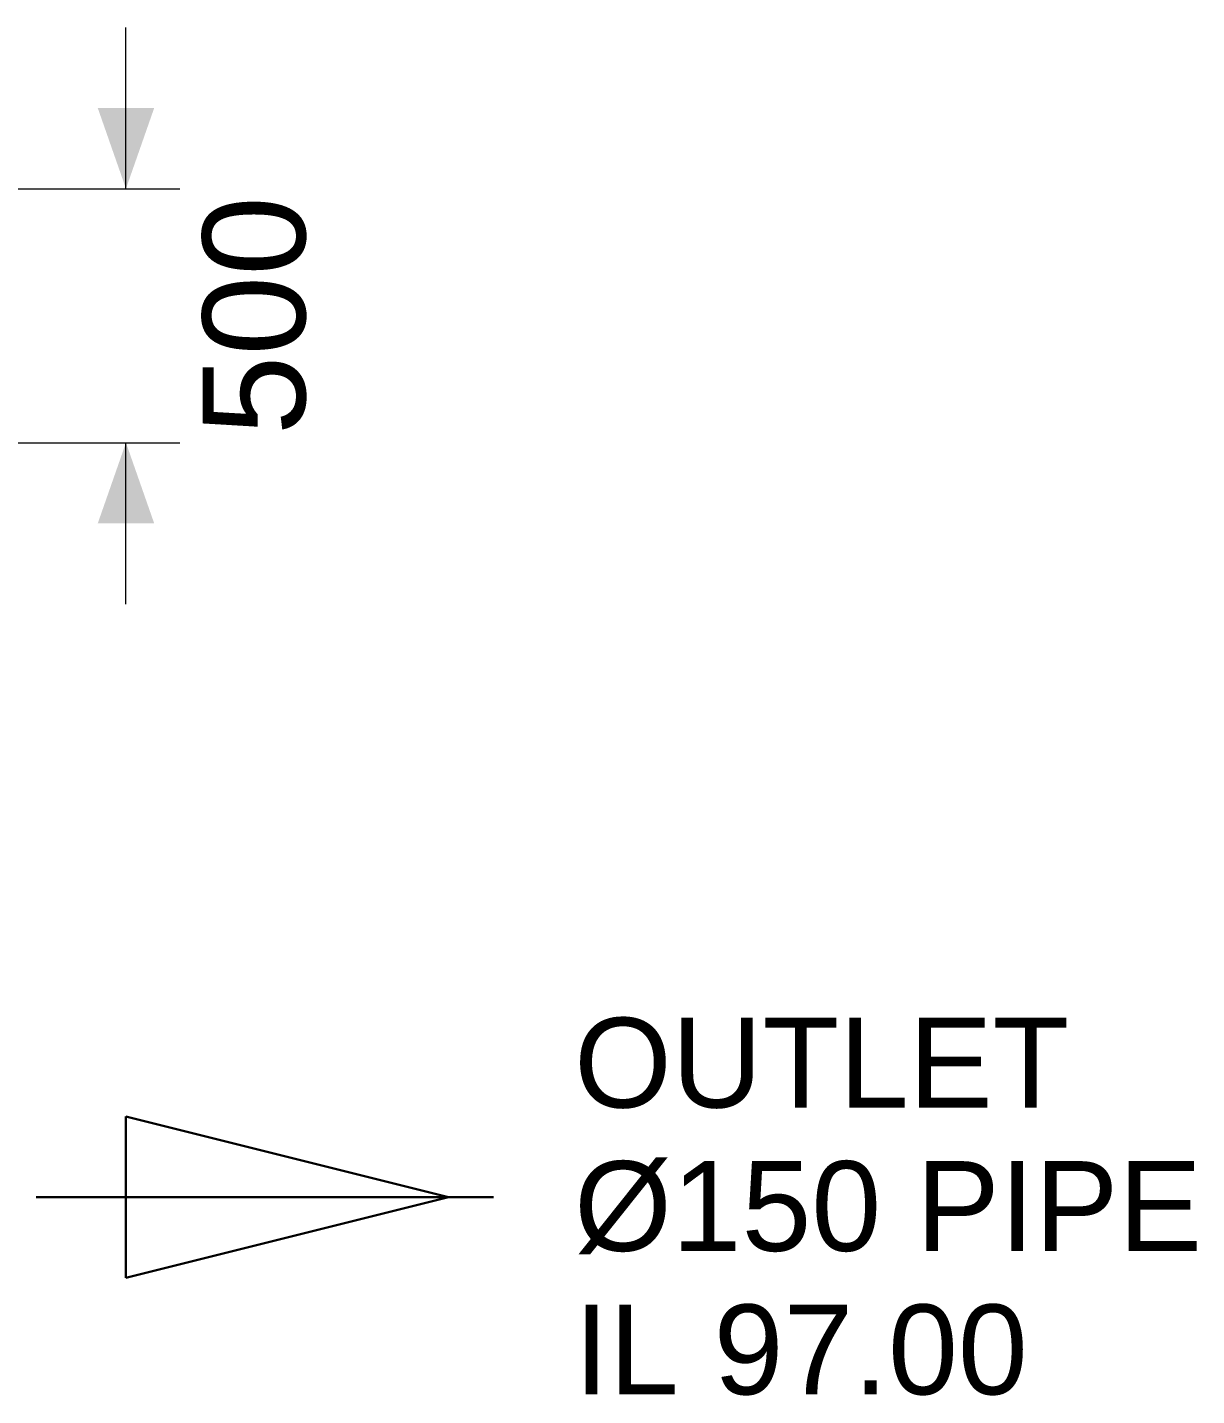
# Model space of a CAD drawing. Header units: millimetres. Extents: x -6059 to 136424, y -4267 to 4144.
# Drawn here: x 134123 to 136424, y -316 to 2378 of the extents above; entities that cross this region are included whole.
import ezdxf
from ezdxf.enums import TextEntityAlignment as Align

# ---------------------------------------------------------------- set-up
doc = ezdxf.new("R2010")
doc.units = ezdxf.units.MM
for name, color, linetype in [('ANNOTATIONS', 7, 'Continuous'), ('DIMENSIONS', 7, 'Continuous'), ('FLOW_OUTLET', 5, 'Continuous')]:
    doc.layers.add(name, color=color, linetype=linetype)
doc.styles.add('ARIAL', font='arial.ttf')

msp = doc.modelspace()

# ---------------------------------------------------------------- linework, layer by layer
at = {"layer": 'DIMENSIONS', "lineweight": 18}
for p, q in [((134317.2, 2060), (134317.2, 2377.5)), ((133717.5, 2060), (134423.1, 2060)), ((133717.5, 1560), (134423.1, 1560)), ((134317.2, 1242.5), (134317.2, 1560))]:
    msp.add_line(p, q, dxfattribs=at)
at = {"layer": 'DIMENSIONS'}
for points in [[(134317.2, 2060), (134372.8, 2218.8), (134261.7, 2218.8)], [(134317.2, 1560), (134261.7, 1401.2), (134372.8, 1401.2)]]:
    msp.add_solid(points, dxfattribs=at)
at = {"layer": 'FLOW_OUTLET', "color": 5, "lineweight": 30}
for p, q in [((134317.2, 233.7), (134952.2, 75)), ((134317.2, -83.7), (134317.2, 233.7)), ((134140.8, 75), (135040.4, 75)), ((134317.2, -83.7), (134952.2, 75))]:
    msp.add_line(p, q, dxfattribs=at)

# ---------------------------------------------------------------- texts
at = {"layer": 'ANNOTATIONS', "style": 'ARIAL'}
for s, p in [('OUTLET', (135199.2, 251.4)), ('Ø150 PIPE', (135199.2, -30.8)), ('IL 97.00', (135199.2, -313.1))]:
    msp.add_text(s, height=176.81, dxfattribs=at).set_placement(p)
at = {"layer": 'DIMENSIONS', "style": 'ARIAL'}
msp.add_text('500', height=202.07, rotation=90, dxfattribs=at).set_placement((134670, 1810), align=Align.CENTER)

doc.saveas('drawing.dxf')
